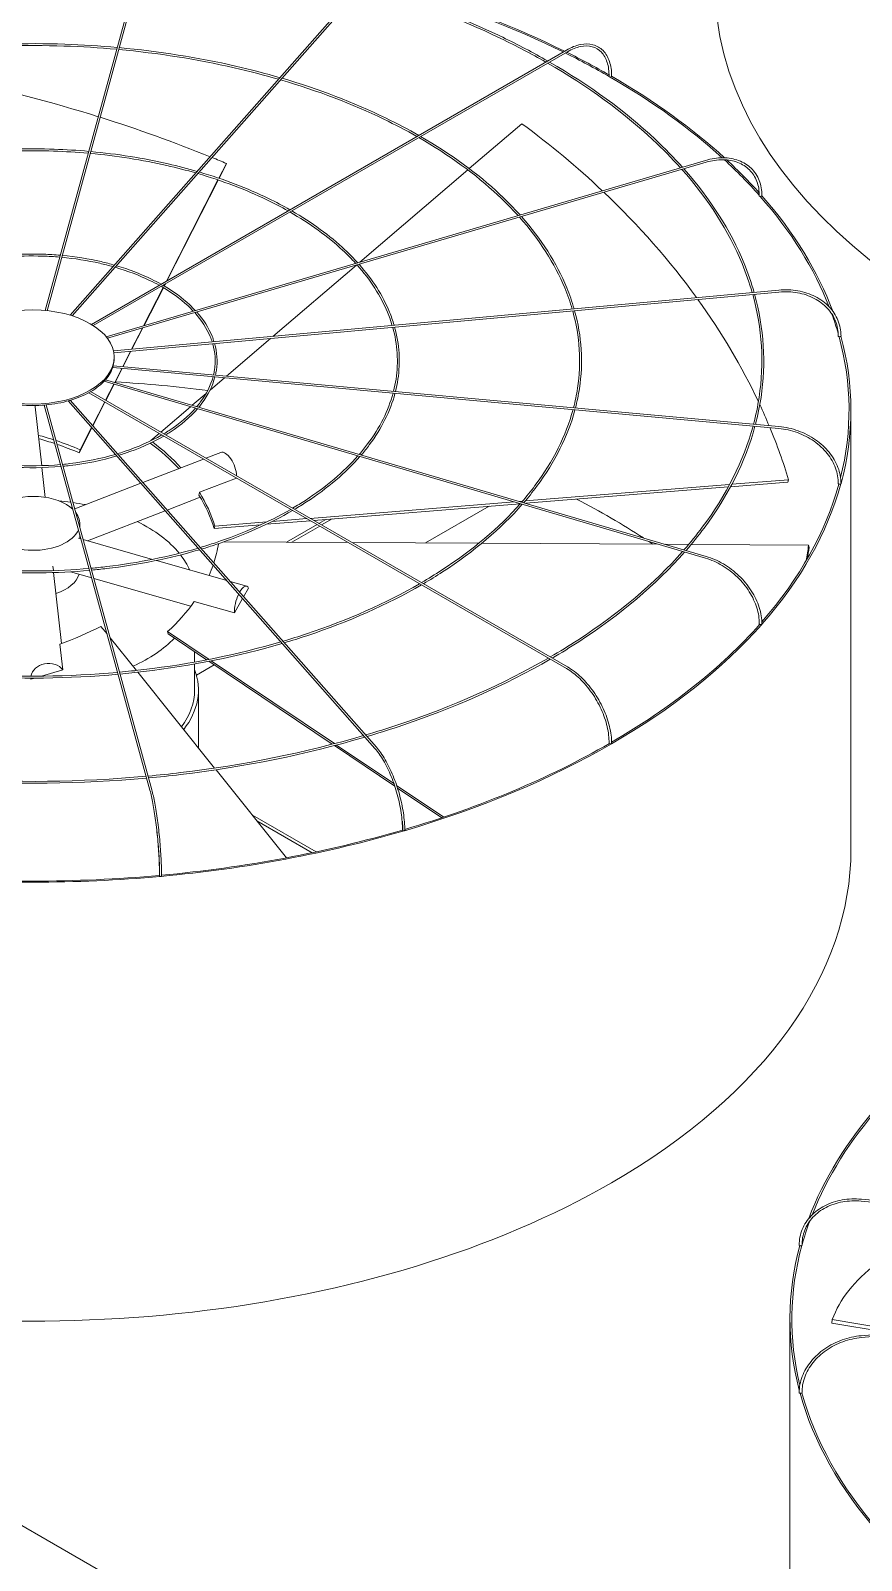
# Model space of a CAD drawing. Header units: millimetres. Extents: x -312439 to 477422, y -331570 to 212570.
# Drawn here: x 397458.5 to 397724.9, y 105008.1 to 105498.6 of the extents above; entities that cross this region are included whole.
import ezdxf

# ---------------------------------------------------------------- set-up
doc = ezdxf.new("R2010")
doc.units = ezdxf.units.MM

msp = doc.modelspace()

# ---------------------------------------------------------------- linework, layer by layer
at = {"color": 3, "linetype": 'Continuous', "lineweight": 0, "extrusion": (0, 0.816497, 0.57735)}
for p, q in [((398032.024, 104686.534), (396005.398, 105856.607)), ((397721.511, 105236.192), (397721.511, 105376.932)), ((397701.956, 104944.69), (397701.956, 105085.43))]:
    msp.add_line(p, q, dxfattribs=at)
at = {"color": 0, "linetype": 'Continuous', "lineweight": 0, "extrusion": (0, 0.816497, 0.57735)}
for p, q in [((397496.773, 105531.409), (397463.152, 105408.852)), ((397463.771, 105408.792), (397497.364, 105531.247)), ((397568.912, 105518.01), (397471.231, 105407.326)), ((397569.372, 105517.605), (397471.872, 105407.127)), ((397630.298, 105492.355), (397477.981, 105404.415)), ((397630.605, 105491.825), (397478.573, 105404.049)), ((397616.008, 105468.753), (397599.15, 105454.349)), ((397482.742, 105400.456), (397674.909, 105456.987)), ((397675.082, 105456.399), (397483.151, 105399.938)), ((397518.86, 105451.272), (397521.278, 105456.012)), ((397520.908, 105455.046), (397518.965, 105451.236)), ((397520.908, 105455.046), (397521.278, 105456.012)), ((397502.044, 105418.308), (397518.579, 105450.721)), ((397518.683, 105450.685), (397502.218, 105418.408)), ((397598.673, 105453.941), (397564.079, 105424.383)), ((397562.939, 105423.41), (397536.189, 105400.555)), ((397494.737, 105403.985), (397500.978, 105416.218)), ((397501.072, 105416.162), (397494.882, 105404.028)), ((397501.256, 105416.764), (397501.532, 105417.305)), ((397501.706, 105417.406), (397501.351, 105416.709)), ((397485.087, 105395.882), (397698.386, 105415.386)), ((397698.442, 105414.777), (397485.201, 105395.277)), ((397490.873, 105396.411), (397494.354, 105403.234)), ((397494.499, 105403.276), (397491.002, 105396.423)), ((397535.383, 105399.866), (397521.298, 105387.832)), ((397485, 105391.151), (397698.442, 105371.633)), ((397485.303, 105393.443), (397485.303, 105393.943)), ((397488.048, 105390.872), (397490.544, 105395.766)), ((397490.673, 105395.777), (397488.165, 105390.862)), ((397674.909, 105329.423), (397482.053, 105386.156)), ((397675.082, 105330.01), (397482.512, 105386.659)), ((397698.386, 105371.023), (397484.819, 105390.553)), ((397485.457, 105385.793), (397487.748, 105390.285)), ((397487.866, 105390.274), (397485.564, 105385.762)), ((397520.648, 105387.276), (397516.042, 105383.341)), ((397477.132, 105382.485), (397630.298, 105294.054)), ((397630.605, 105294.585), (397477.751, 105382.835)), ((397482.538, 105380.071), (397485.174, 105385.238)), ((397485.281, 105385.207), (397482.633, 105380.016)), ((397514.78, 105382.262), (397510.344, 105378.472)), ((397459.99, 105377.929), (397462.084, 105359.096)), ((397496.773, 105255.001), (397462.89, 105378.512)), ((397463.51, 105378.568), (397497.364, 105255.163)), ((397470.544, 105379.862), (397568.912, 105268.399)), ((397569.372, 105268.805), (397471.195, 105380.05)), ((397478.376, 105371.913), (397482.259, 105379.525)), ((397482.354, 105379.47), (397478.454, 105371.825)), ((397509.788, 105377.997), (397500.248, 105369.846)), ((397478.155, 105371.238), (397474.072, 105363.236)), ((397474.443, 105364.202), (397478.077, 105371.326)), ((397497.036, 105367.061), (397497.05, 105367.114)), ((397499.754, 105369.424), (397497.05, 105367.114)), ((397474.072, 105363.236), (397474.443, 105364.202)), ((397519.51, 105363.337), (397514.716, 105361.493)), ((397462.152, 105358.485), (397463.214, 105348.94)), ((397513.981, 105361.21), (397494.451, 105353.698)), ((397493.841, 105353.463), (397472.635, 105345.306)), ((397512.616, 105350.561), (397524.505, 105355.134)), ((397617.053, 105347.768), (397682.613, 105353.07)), ((397682.186, 105352.278), (397617.244, 105347.025)), ((397701.323, 105353.825), (397682.914, 105352.337)), ((397683.338, 105353.129), (397701.529, 105354.6)), ((397701.323, 105353.825), (397701.529, 105354.6)), ((397512.914, 105348.955), (397502.255, 105344.855)), ((397548.143, 105342.194), (397613.52, 105347.482)), ((397615.475, 105346.882), (397549.295, 105341.529)), ((397615.222, 105347.62), (397616.186, 105347.697)), ((397501.646, 105344.62), (397476.696, 105335.024)), ((397535.95, 105341.208), (397547.069, 105342.107)), ((397551.813, 105340.075), (397555.153, 105342.003)), ((397605.515, 105346.076), (397585.134, 105334.309)), ((397474.261, 105340.596), (397474.261, 105339.377)), ((397474.261, 105337.062), (397474.261, 105335.719)), ((397532.352, 105340.159), (397517.366, 105338.946)), ((397517.366, 105338.946), (397517.571, 105339.721)), ((397517.571, 105339.721), (397534.286, 105341.073)), ((397548.22, 105341.442), (397534.09, 105340.299)), ((397550.335, 105340.221), (397540.524, 105334.557)), ((397542.24, 105334.548), (397551.201, 105339.721)), ((397553.138, 105341.84), (397550.947, 105340.575)), ((397474.661, 105335.605), (397473.871, 105335.831)), ((397497.569, 105329.061), (397475.35, 105335.408)), ((397560.336, 105334.447), (397520.44, 105334.669)), ((397602.195, 105334.214), (397561.573, 105334.44)), ((397659.709, 105333.894), (397603.156, 105334.209)), ((397669.481, 105333.84), (397661.921, 105333.882)), ((397707.941, 105333.626), (397670.276, 105333.836)), ((397708.106, 105332.865), (397707.941, 105333.626)), ((397521.381, 105322.258), (397498.845, 105328.696)), ((397465.827, 105325.431), (397465.671, 105326.835)), ((397468.423, 105302.086), (397465.895, 105324.821)), ((397478.083, 105323.13), (397471.287, 105325.071)), ((397509.894, 105314.042), (397478.772, 105322.933)), ((397527.802, 105320.424), (397522.473, 105321.946)), ((397528.397, 105319.861), (397526.793, 105317.051)), ((397523.841, 105311.878), (397510.99, 105315.549)), ((397526.472, 105316.489), (397523.841, 105311.878)), ((397483.021, 105305.131), (397481.064, 105307.57)), ((397492.41, 105293.424), (397483.986, 105303.927)), ((397502.578, 105305.155), (397502.414, 105305.916)), ((397502.414, 105305.916), (397515.698, 105296.99)), ((397514.947, 105296.843), (397502.578, 105305.155)), ((397468.83, 105293.643), (397467.911, 105301.904)), ((397511.085, 105296.124), (397511.085, 105299.439)), ((397461.967, 105291.603), (397468.83, 105293.643)), ((397511.085, 105287.154), (397511.085, 105295.502)), ((397517.394, 105295.199), (397511.67, 105291.895)), ((397555.22, 105269.779), (397515.667, 105296.359)), ((397516.416, 105296.507), (397555.917, 105269.961)), ((397458.535, 105290.978), (397458.578, 105290.596)), ((397458.578, 105290.596), (397459.866, 105290.978)), ((397517.503, 105262.135), (397492.864, 105292.858)), ((397512.31, 105268.61), (397512.31, 105287.154)), ((397575.265, 105256.309), (397555.899, 105269.323)), ((397556.595, 105269.506), (397574.977, 105257.153)), ((397540.576, 105233.367), (397517.947, 105261.582)), ((397575.864, 105256.557), (397590.956, 105246.415)), ((397590.31, 105246.199), (397576.138, 105255.722)), ((397550.024, 105235.266), (397529.592, 105247.062)), ((397531.085, 105245.2), (397548.756, 105234.998)), ((397938.049, 105103.775), (397724.809, 105123.275)), ((397724.865, 105123.884), (397938.164, 105104.38)), ((397724.809, 105080.131), (397938.25, 105099.649)), ((397938.431, 105099.051), (397724.865, 105079.521)), ((397715.361, 105084.172), (397715.525, 105085.318)), ((397732.216, 105081.366), (397715.361, 105084.172)), ((397715.525, 105085.318), (397731.913, 105082.589))]:
    msp.add_line(p, q, dxfattribs=at)
at = {"color": 3, "linetype": 'Continuous', "lineweight": 0}
for centre, start_param, end_param in [((397940.06, 105513.767), 0, 2.3561945), ((397459.285, 105236.192), 0, 2.3561945), ((397459.285, 105236.192), 2.3561945, 3.1415927)]:
    msp.add_ellipse(centre, major_axis=(-262.225, 0), ratio=0.5773503, start_param=start_param, end_param=end_param, dxfattribs=at)
at = {"color": 0, "linetype": 'Continuous', "lineweight": 0}
for centre, major_axis, ratio, start_param, end_param in [((397459.285, 105376.932), (-261.613, 0), 0.5773503, 4.0051997, 4.2408431), ((397459.285, 105376.932), (-262.225, 0), 0.5773503, 4.0050166, 4.2406095), ((397459.285, 105376.932), (-261.613, 0), 0.5773503, 3.9286416, 4.0018792), ((397459.285, 105376.932), (-262.225, 0), 0.5773503, 3.9309746, 4.001704), ((397459.656, 105335.216), (-236.033, 90.421), 0.5343599, 4.8289255, 5.0170065), ((397644.274, 105483.86), (0.306, -0.004), 0.5683066, 3.1415927, 3.9346429), ((397644.274, 105483.86), (0.306, -0.004), 0.5683066, 3.9346429, 5.5054392), ((397459.285, 105376.932), (-261.613, 0), 0.5773503, 3.7066773, 3.9265771), ((397644.49, 105483.985), (-0.306, 0), 0.5773503, 1.8326303, 3.1415927), ((397459.285, 105376.932), (-262.225, 0), 0.5773503, 3.705131, 3.9265633), ((397459.656, 105335.216), (-236.033, 90.421), 0.5343599, 4.6778989, 4.8264893), ((397459.491, 105335.024), (244.29, -64.884), 0.7560981, 0.9482496, 1.0897919), ((397459.656, 105335.216), (-236.033, 90.421), 0.5343599, 4.655659, 4.6753292), ((397459.285, 105376.932), (-261.613, 0), 0.5773503, 3.6151503, 3.7017035), ((397459.285, 105376.932), (-262.225, 0), 0.5773503, 3.6198551, 3.6998544), ((397459.491, 105335.024), (244.29, -64.884), 0.7560981, 0.7473423, 0.9452164), ((397692.412, 105445.607), (-0.306, 0.005), 0.5715189, 0, 0.4809344), ((397692.412, 105445.607), (-0.306, 0.005), 0.5715189, 0.4809344, 2.0517307), ((397459.285, 105376.932), (-261.613, 0), 0.5773503, 3.3623861, 3.6122993), ((397692.685, 105445.687), (-0.306, 0), 0.5773503, 1.5184711, 3.1415927), ((397459.285, 105376.932), (-262.225, 0), 0.5773503, 3.3525846, 3.6125039), ((397459.491, 105335.024), (244.29, -64.884), 0.7560981, 0.5676523, 0.7441319), ((397459.285, 105376.932), (-261.613, 0), 0.5773503, 3.3053341, 3.3466211), ((397717.72, 105400.637), (-0.306, 0.006), 0.5752952, 0, 0.1678974), ((397717.72, 105400.637), (-0.306, 0.006), 0.5752952, 0.1678974, 1.7386937), ((397459.285, 105376.932), (-261.613, 0), 0.5773503, 2.9976529, 3.2980059), ((397718.023, 105400.664), (-0.306, 0), 0.5773503, 1.2043118, 3.1415927), ((397459.285, 105376.932), (-262.225, 0), 0.5773503, 2.9856485, 3.2984345), ((397459.177, 105393.443), (-26.126, 0), 0.5773503, 2.6739221, 2.9809447), ((397459.177, 105393.443), (-26.126, 0), 0.5773503, 2.9880814, 3.1415927), ((397459.177, 105393.443), (-26.126, 0), 0.5773503, 2.3597628, 2.6667854), ((397459.177, 105393.443), (-26.126, 0), 0.5773503, 2.0456036, 2.3526262), ((397459.285, 105235.692), (-261.613, 0), 0.5773503, 4.4965959, 4.611374), ((397459.177, 105393.443), (-26.126, 0), 0.5773503, 1.417285, 1.7243076), ((397454.496, 105377.318), (-5.494, -0.611), 0.8148193, 3.1415927, 3.239858), ((397459.177, 105393.443), (-26.126, 0), 0.5773503, 1.7314443, 2.0384669), ((397459.491, 105335.024), (244.29, -64.884), 0.7560981, 0.5274276, 0.562586), ((397459.656, 105335.216), (56.639, -21.698), 0.5343599, 1.6636456, 1.7494756), ((397459.285, 105334.249), (-56.639, 21.698), 0.5343599, 4.7930664, 4.8825345), ((397459.656, 105335.216), (56.639, -21.698), 0.5343599, 1.5140664, 1.6514841), ((397459.491, 105335.024), (58.621, -15.57), 0.7560981, 1.0889957, 1.0897919), ((397459.491, 105335.024), (58.621, -15.57), 0.7560981, 0.8588781, 1.0770864), ((397459.491, 105335.024), (244.29, -64.884), 0.7560981, 0.4379774, 0.5241031), ((397459.285, 105334.249), (-56.639, 21.698), 0.5343599, 4.655659, 4.78086), ((397459.285, 105334.249), (58.621, -15.57), 0.7560981, 0.8715668, 1.0888975), ((397521.495, 105358.178), (-1.984, 5.159), 0.4527097, 4.0715694, 6.2831853), ((397459.285, 105376.932), (-261.613, 0), 0.5773503, 2.6753447, 2.9836943), ((397459.285, 105376.932), (-262.225, 0), 0.5773503, 2.6707914, 2.9843582), ((397717.72, 105353.353), (-0.306, 0.006), 0.5792658, 0, 1.4246091), ((397718.023, 105353.325), (-0.306, 0), 0.5773503, 0.8901525, 3.1415927), ((397459.285, 105340.596), (-14.976, 0), 0.5773503, 3.6916997, 5.4977871), ((397459.285, 105318.284), (-51.8, 0), 0.5773503, 4.4755897, 4.5522282), ((397459.285, 105318.284), (-51.8, 0), 0.5773503, 4.3841689, 4.46244), ((397459.285, 105334.249), (58.621, -15.57), 0.7560981, 0.4379774, 0.6726233), ((397459.491, 105335.024), (58.621, -15.57), 0.7560981, 0.4379774, 0.6748983), ((397459.285, 105235.692), (-261.613, 0), 0.5773503, 3.867145, 3.9833748), ((397459.285, 105340.596), (-14.976, 0), 0.5773503, 3.0357663, 3.5615783), ((397459.285, 105340.596), (-14.976, 0), 0.5773503, 0.1968015, 2.9056449), ((397459.285, 105318.284), (-51.8, 0), 0.5773503, 3.5810046, 4.0125195), ((397459.121, 105335.01), (59.282, 12.821), 0.7719474, 5.8595474, 5.99043), ((397459.285, 105235.692), (-261.613, 0), 0.5773503, 3.8494737, 3.8569689), ((397459.121, 105335.01), (247.048, 53.431), 0.7719474, 5.9775334, 6.0030301), ((397459.285, 105334.249), (247.048, 53.431), 0.7719474, 5.9850347, 6.0030301), ((397459.285, 105318.284), (-51.8, 0), 0.5773503, 3.3906549, 3.5616615), ((397459.121, 105335.01), (59.282, 12.821), 0.7719474, 5.7736505, 5.8452628), ((397459.285, 105325.689), (-14.976, 0), 0.5773503, 2.0838772, 2.9778132), ((397526.283, 105315.109), (1.518, 5.315), 0.3621096, 1.1204156, 2.3231422), ((397526.283, 105315.109), (1.518, 5.315), 0.3621096, 5.9116388, 7.2697762), ((397459.121, 105335.01), (59.282, 12.821), 0.7719474, 5.3512156, 5.5881365), ((397459.285, 105376.932), (-262.225, 0), 0.5773503, 2.0421116, 2.6702774), ((397459.285, 105376.932), (-261.613, 0), 0.5773503, 2.358999, 2.669365), ((397692.412, 105308.383), (-0.306, 0.005), 0.5830421, 0, 1.1094484), ((397692.685, 105308.303), (-0.306, 0), 0.5773503, 0.5759933, 3.1415927), ((397458.915, 105335.188), (-56.425, -22.248), 0.5660586, 1.5074553, 1.7443762), ((397459.285, 105318.284), (-51.8, 0), 0.5773503, 2.2375498, 2.6358707), ((397464.074, 105291.18), (5.494, 0.611), 0.8148193, 0.440938, 2.9148909), ((397459.285, 105287.154), (-53.025, 0), 0.5773503, 2.7158894, 3.3569527), ((397464.074, 105291.18), (5.494, 0.611), 0.8148193, 3.0505707, 3.1356266), ((397459.285, 105287.154), (-51.8, 0), 0.5773503, 2.7364581, 3.1415927), ((397459.285, 105376.932), (-261.613, 0), 0.5773503, 2.0437737, 2.355024), ((397644.274, 105270.129), (-0.306, 0.004), 0.5862544, 0, 0.7932918), ((397644.49, 105270.004), (-0.306, 0), 0.5773503, 0.261834, 3.1415927), ((397459.285, 105376.932), (-262.225, 0), 0.5773503, 1.7280308, 2.0415976), ((397459.285, 105376.932), (-261.613, 0), 0.5773503, 1.7289191, 2.0406845), ((397578.016, 105242.336), (-0.306, 0.003), 0.5885883, 0, 0.4763277), ((397578.155, 105242.179), (-0.306, 0), 0.5773503, 0, 3.1415927), ((397459.285, 105376.932), (-262.225, 0), 0.5773503, 1.4139544, 1.727034), ((397459.285, 105376.932), (-261.613, 0), 0.5773503, 1.41439, 1.726367), ((397500.126, 105227.725), (-0.306, 0.001), 0.5898153, 0, 0.1588369), ((397500.174, 105227.55), (-0.306, 0), 0.5773503, 0, 3.1415927), ((397964.182, 105085.43), (-262.225, 0), 0.5773503, 5.8129334, 6.0685314), ((397964.182, 105085.43), (-261.613, 0), 0.5773503, 5.8119417, 6.0598961), ((397964.182, 105085.43), (-261.613, 0), 0.5773503, 6.0736106, 6.1250005), ((397964.182, 105085.43), (-262.225, 0), 0.5773503, 6.126925, 6.4343205), ((397964.182, 105085.43), (-261.613, 0), 0.5773503, 6.1262297, 6.4235661), ((397705.228, 105109.162), (0.306, 0), 0.5773503, 3.1415927, 5.0788735), ((397705.53, 105109.135), (0.306, 0.006), 0.5752952, 4.5444916, 6.1152879), ((397705.53, 105109.135), (0.306, 0.006), 0.5752952, 6.1152879, 6.2831853), ((397964.346, 105043.892), (-250.189, 35.961), 0.3284711, 5.9728515, 6.2156373), ((397705.228, 105061.823), (0.306, 0), 0.5773503, 3.1415927, 5.3930328), ((397964.182, 105085.43), (-262.225, 0), 0.5773503, 0.15775, 0.4689102), ((397705.53, 105061.851), (0.306, 0.006), 0.5792658, 4.8585762, 6.2831853), ((397964.182, 105085.43), (-261.613, 0), 0.5773503, 0.1573017, 0.4645126)]:
    msp.add_ellipse(centre, major_axis=major_axis, ratio=ratio, start_param=start_param, end_param=end_param, dxfattribs=at)
msp.add_ellipse((397459.177, 105393.943), major_axis=(-26.126, 0), ratio=0.5773503, dxfattribs=at)
for points, knots in [([(397623.65, 105488.517), (397619.047, 105491.146), (397614.255, 105493.664), (397595.757, 105502.604), (397580.934, 105508.256), (397565.198, 105512.876)], [4.71777189, 4.71777189, 4.71777189, 4.71777189, 4.80086127, 4.80086127, 5.02732174, 5.02732174, 5.02732174, 5.02732174]), ([(397624.263, 105488.871), (397619.649, 105491.516), (397614.845, 105494.051), (397596.295, 105503.046), (397581.429, 105508.734), (397565.646, 105513.383)], [4.71590946, 4.71590946, 4.71590946, 4.71590946, 4.79913358, 4.79913358, 5.02600568, 5.02600568, 5.02600568, 5.02600568]), ([(397486.291, 105493.201), (397480.708, 105493.704), (397475.082, 105494.052), (397456.964, 105494.663), (397444.411, 105494.314), (397432.063, 105493.201)], [5.34296141, 5.34296141, 5.34296141, 5.34296141, 5.43938168, 5.43938168, 5.65261288, 5.65261288, 5.65261288, 5.65261288]), ([(397486.127, 105492.601), (397480.52, 105493.104), (397474.87, 105493.45), (397456.862, 105494.045), (397444.444, 105493.697), (397432.227, 105492.601)], [5.34359392, 5.34359392, 5.34359392, 5.34359392, 5.44060854, 5.44060854, 5.65198037, 5.65198037, 5.65198037, 5.65198037]), ([(397644.796, 105483.985), (397644.796, 105485.71), (397644.56, 105487.306), (397643.626, 105490.085), (397642.928, 105491.268), (397641.129, 105493.089), (397640.031, 105493.725), (397637.563, 105494.376), (397636.196, 105494.393), (397633.332, 105493.824), (397631.832, 105493.236), (397630.325, 105492.371), (397630.312, 105492.363), (397630.298, 105492.355)], [3.1415927, 3.1415927, 3.1415927, 3.1415927, 3.4557519, 3.4557519, 3.7699112, 3.7699112, 4.0826965, 4.0826965, 4.3954482, 4.3954482, 4.7096075, 4.7096075, 4.712389, 4.712389, 4.712389, 4.712389]), ([(397538.016, 105483.001), (397533.363, 105484.352), (397528.605, 105485.584), (397511.844, 105489.415), (397499.406, 105491.382), (397486.746, 105492.545)], [5.03177949, 5.03177949, 5.03177949, 5.03177949, 5.12085286, 5.12085286, 5.34001919, 5.34001919, 5.34001919, 5.34001919]), ([(397538.464, 105483.509), (397533.801, 105484.869), (397529.032, 105486.109), (397512.182, 105489.979), (397499.659, 105491.969), (397486.911, 105493.144)], [5.03001504, 5.03001504, 5.03001504, 5.03001504, 5.11913743, 5.11913743, 5.33939405, 5.33939405, 5.33939405, 5.33939405]), ([(397630.605, 105491.825), (397632.042, 105492.655), (397633.474, 105493.216), (397636.174, 105493.751), (397637.44, 105493.726), (397639.691, 105493.112), (397640.678, 105492.525), (397642.301, 105490.831), (397642.936, 105489.723), (397643.782, 105487.075), (397643.99, 105485.538), (397643.967, 105483.864)], [1.5707963, 1.5707963, 1.5707963, 1.5707963, 1.8880644, 1.8880644, 2.2053324, 2.2053324, 2.5226004, 2.5226004, 2.8398685, 2.8398685, 3.1571365, 3.1571365, 3.1571365, 3.1571365]), ([(397666.841, 105454.614), (397664.105, 105457.667), (397661.166, 105460.66), (397648.485, 105472.495), (397637.127, 105480.763), (397624.264, 105488.164)], [4.40451603, 4.40451603, 4.40451603, 4.40451603, 4.48100319, 4.48100319, 4.71406654, 4.71406654, 4.71406654, 4.71406654]), ([(397667.492, 105454.805), (397664.76, 105457.867), (397661.825, 105460.868), (397649.136, 105472.764), (397637.76, 105481.078), (397624.877, 105488.518)], [4.40270972, 4.40270972, 4.40270972, 4.40270972, 4.47899466, 4.47899466, 4.71221436, 4.71221436, 4.71221436, 4.71221436]), ([(397582.326, 105464.658), (397578.933, 105466.589), (397575.404, 105468.439), (397561.595, 105475.109), (397550.473, 105479.348), (397538.666, 105482.812)], [4.7196458, 4.7196458, 4.7196458, 4.7196458, 4.80114658, 4.80114658, 5.02763075, 5.02763075, 5.02763075, 5.02763075]), ([(397582.94, 105465.013), (397579.536, 105466.96), (397575.994, 105468.826), (397562.134, 105475.552), (397550.968, 105479.825), (397539.113, 105483.319)], [4.71715813, 4.71715813, 4.71715813, 4.71715813, 4.79884427, 4.79884427, 5.02587671, 5.02587671, 5.02587671, 5.02587671]), ([(397615.425, 105439.488), (397613.419, 105441.728), (397611.269, 105443.924), (397601.793, 105452.814), (397593.241, 105459.066), (397583.554, 105464.66)], [4.40429576, 4.40429576, 4.40429576, 4.40429576, 4.47865981, 4.47865981, 4.7122362, 4.7122362, 4.7122362, 4.7122362]), ([(397477.152, 105459.884), (397473.478, 105460.213), (397469.778, 105460.44), (397457.768, 105460.848), (397449.418, 105460.619), (397441.203, 105459.884)], [5.34408303, 5.34408303, 5.34408303, 5.34408303, 5.43906993, 5.43906993, 5.65149126, 5.65149126, 5.65149126, 5.65149126]), ([(397476.987, 105459.284), (397473.29, 105459.612), (397469.566, 105459.839), (397457.665, 105460.23), (397449.451, 105460.002), (397441.367, 105459.284)], [5.34503474, 5.34503474, 5.34503474, 5.34503474, 5.44090812, 5.44090812, 5.65053954, 5.65053954, 5.65053954, 5.65053954]), ([(397511.939, 105453.453), (397508.898, 105454.336), (397505.79, 105455.143), (397494.626, 105457.711), (397486.274, 105459.04), (397477.771, 105459.828)], [5.03173968, 5.03173968, 5.03173968, 5.03173968, 5.11870396, 5.11870396, 5.33874043, 5.33874043, 5.33874043, 5.33874043]), ([(397614.774, 105439.297), (397612.764, 105441.528), (397610.609, 105443.716), (397601.142, 105452.544), (397592.607, 105458.751), (397582.941, 105464.306)], [4.40671458, 4.40671458, 4.40671458, 4.40671458, 4.48133637, 4.48133637, 4.71470569, 4.71470569, 4.71470569, 4.71470569]), ([(397511.491, 105452.945), (397508.46, 105453.82), (397505.362, 105454.618), (397494.288, 105457.146), (397486.021, 105458.453), (397477.607, 105459.228)], [5.03439168, 5.03439168, 5.03439168, 5.03439168, 5.12127422, 5.12127422, 5.3396756, 5.3396756, 5.3396756, 5.3396756]), ([(397692.991, 105445.687), (397692.991, 105447.419), (397692.692, 105449.069), (397691.516, 105452.039), (397690.64, 105453.358), (397688.399, 105455.525), (397687.035, 105456.372), (397683.964, 105457.514), (397682.257, 105457.808), (397678.669, 105457.821), (397676.788, 105457.54), (397674.909, 105456.987)], [4.712389, 4.712389, 4.712389, 4.712389, 5.0265482, 5.0265482, 5.3407075, 5.3407075, 5.6548668, 5.6548668, 5.969026, 5.969026, 6.2831853, 6.2831853, 6.2831853, 6.2831853]), ([(397675.082, 105456.399), (397676.898, 105456.934), (397678.71, 105457.2), (397682.145, 105457.177), (397683.766, 105456.888), (397686.659, 105455.787), (397687.93, 105454.978), (397690.004, 105452.919), (397690.808, 105451.671), (397691.874, 105448.847), (397692.134, 105447.273), (397692.106, 105445.612)], [0, 0, 0, 0, 0.317268, 0.317268, 0.6345361, 0.6345361, 0.9518041, 0.9518041, 1.2690722, 1.2690722, 1.5863402, 1.5863402, 1.5863402, 1.5863402]), ([(397541.011, 105440.805), (397538.826, 105442.039), (397536.557, 105443.224), (397527.437, 105447.624), (397520.017, 105450.448), (397512.141, 105452.756)], [4.72327264, 4.72327264, 4.72327264, 4.72327264, 4.80171455, 4.80171455, 5.02817129, 5.02817129, 5.02817129, 5.02817129]), ([(397541.626, 105441.16), (397539.429, 105442.411), (397537.147, 105443.611), (397527.975, 105448.067), (397520.512, 105450.926), (397512.588, 105453.263)], [4.71952861, 4.71952861, 4.71952861, 4.71952861, 4.7982649, 4.7982649, 5.02554265, 5.02554265, 5.02554265, 5.02554265]), ([(397689.843, 105414.605), (397688.955, 105417.714), (397687.879, 105420.805), (397682.301, 105434.342), (397675.799, 105444.518), (397667.292, 105454.108)], [4.09036759, 4.09036759, 4.09036759, 4.09036759, 4.16055829, 4.16055829, 4.40029723, 4.40029723, 4.40029723, 4.40029723]), ([(397690.464, 105414.662), (397689.578, 105417.781), (397688.503, 105420.882), (397682.931, 105434.472), (397676.434, 105444.682), (397667.941, 105454.299)], [4.08953528, 4.08953528, 4.08953528, 4.08953528, 4.15944113, 4.15944113, 4.39851052, 4.39851052, 4.39851052, 4.39851052]), ([(397562.714, 105423.982), (397561.428, 105425.394), (397560.055, 105426.78), (397553.802, 105432.603), (397548.094, 105436.747), (397541.628, 105440.454)], [4.41096312, 4.41096312, 4.41096312, 4.41096312, 4.4820009, 4.4820009, 4.71586354, 4.71586354, 4.71586354, 4.71586354]), ([(397563.366, 105424.174), (397562.084, 105425.595), (397560.715, 105426.989), (397554.454, 105432.872), (397548.727, 105437.061), (397542.241, 105440.808)], [4.40730528, 4.40730528, 4.40730528, 4.40730528, 4.47799052, 4.47799052, 4.71216027, 4.71216027, 4.71216027, 4.71216027]), ([(397632.132, 105409.328), (397631.477, 105411.59), (397630.689, 105413.839), (397626.524, 105423.938), (397621.631, 105431.585), (397615.226, 105438.791)], [4.09258463, 4.09258463, 4.09258463, 4.09258463, 4.16074385, 4.16074385, 4.40108815, 4.40108815, 4.40108815, 4.40108815]), ([(397632.753, 105409.385), (397632.1, 105411.657), (397631.313, 105413.915), (397627.154, 105424.068), (397622.266, 105431.75), (397615.876, 105438.982)], [4.09145544, 4.09145544, 4.09145544, 4.09145544, 4.15925512, 4.15925512, 4.39870409, 4.39870409, 4.39870409, 4.39870409]), ([(397468.012, 105426.567), (397466.249, 105426.721), (397464.474, 105426.829), (397458.572, 105427.033), (397454.425, 105426.924), (397450.342, 105426.567)], [5.34742678, 5.34742678, 5.34742678, 5.34742678, 5.43812478, 5.43812478, 5.64814751, 5.64814751, 5.64814751, 5.64814751]), ([(397467.847, 105425.966), (397466.061, 105426.121), (397464.262, 105426.227), (397458.47, 105426.415), (397454.458, 105426.308), (397450.507, 105425.966)], [5.34934775, 5.34934775, 5.34934775, 5.34934775, 5.44178794, 5.44178794, 5.64622654, 5.64622654, 5.64622654, 5.64622654]), ([(397484.964, 105422.888), (397483.556, 105423.286), (397482.12, 105423.652), (397476.733, 105424.877), (397472.637, 105425.525), (397468.467, 105425.911)], [5.04221465, 5.04221465, 5.04221465, 5.04221465, 5.12251796, 5.12251796, 5.33864709, 5.33864709, 5.33864709, 5.33864709]), ([(397485.414, 105423.397), (397483.995, 105423.803), (397482.548, 105424.177), (397477.071, 105425.442), (397472.889, 105426.112), (397468.631, 105426.511)], [5.03687901, 5.03687901, 5.03687901, 5.03687901, 5.11739529, 5.11739529, 5.33679188, 5.33679188, 5.33679188, 5.33679188]), ([(397499.693, 105416.95), (397498.717, 105417.489), (397497.71, 105418.009), (397493.278, 105420.139), (397489.561, 105421.549), (397485.616, 105422.701)], [4.73414686, 4.73414686, 4.73414686, 4.73414686, 4.80339703, 4.80339703, 5.02979007, 5.02979007, 5.02979007, 5.02979007]), ([(397500.311, 105417.307), (397499.322, 105417.862), (397498.301, 105418.396), (397493.817, 105420.582), (397490.057, 105422.027), (397486.063, 105423.207)], [4.72658474, 4.72658474, 4.72658474, 4.72658474, 4.79652126, 4.79652126, 5.0245472, 5.0245472, 5.0245472, 5.0245472]), ([(397574.422, 105404.051), (397574.001, 105405.469), (397573.5, 105406.88), (397570.748, 105413.543), (397567.467, 105418.658), (397563.168, 105423.477)], [4.09685918, 4.09685918, 4.09685918, 4.09685918, 4.16111414, 4.16111414, 4.40251946, 4.40251946, 4.40251946, 4.40251946]), ([(397575.044, 105404.108), (397574.624, 105405.536), (397574.125, 105406.957), (397571.378, 105413.673), (397568.102, 105418.822), (397563.818, 105423.668)], [4.09510983, 4.09510983, 4.09510983, 4.09510983, 4.15888353, 4.15888353, 4.39893942, 4.39893942, 4.39893942, 4.39893942]), ([(397510.648, 105408.665), (397510.09, 105409.259), (397509.501, 105409.844), (397506.463, 105412.661), (397503.58, 105414.742), (397500.314, 105416.602)], [4.42373247, 4.42373247, 4.42373247, 4.42373247, 4.48397953, 4.48397953, 4.71933502, 4.71933502, 4.71933502, 4.71933502]), ([(397511.304, 105408.859), (397510.749, 105409.461), (397510.163, 105410.053), (397507.114, 105412.931), (397504.214, 105415.057), (397500.927, 105416.956)], [4.41624247, 4.41624247, 4.41624247, 4.41624247, 4.47598634, 4.47598634, 4.71193426, 4.71193426, 4.71193426, 4.71193426]), ([(397718.329, 105400.664), (397718.329, 105402.401), (397717.996, 105404.108), (397716.697, 105407.294), (397715.731, 105408.772), (397713.267, 105411.351), (397711.768, 105412.452), (397708.389, 105414.173), (397706.508, 105414.793), (397702.546, 105415.495), (397700.465, 105415.577), (397698.386, 105415.386)], [4.712389, 4.712389, 4.712389, 4.712389, 5.0265482, 5.0265482, 5.3407075, 5.3407075, 5.6548668, 5.6548668, 5.969026, 5.969026, 6.2831853, 6.2831853, 6.2831853, 6.2831853]), ([(397690.275, 105372.38), (397691.03, 105375.236), (397691.626, 105378.106), (397693.728, 105391.984), (397693.038, 105403.1), (397690.012, 105414.006)], [3.77541609, 3.77541609, 3.77541609, 3.77541609, 3.83978539, 3.83978539, 4.08585643, 4.08585643, 4.08585643, 4.08585643]), ([(397690.893, 105372.324), (397691.647, 105375.186), (397692.242, 105378.063), (397694.339, 105391.979), (397693.65, 105403.13), (397690.632, 105414.062)], [3.77616248, 3.77616248, 3.77616248, 3.77616248, 3.84020832, 3.84020832, 4.08505688, 4.08505688, 4.08505688, 4.08505688]), ([(397698.442, 105414.777), (397700.457, 105414.961), (397702.471, 105414.878), (397706.295, 105414.19), (397708.104, 105413.584), (397711.335, 105411.914), (397712.757, 105410.849), (397715.076, 105408.37), (397715.973, 105406.956), (397717.157, 105403.918), (397717.445, 105402.294), (397717.414, 105400.642)], [6.2831853, 6.2831853, 6.2831853, 6.2831853, 6.6004533, 6.6004533, 6.9177214, 6.9177214, 7.2349894, 7.2349894, 7.5522575, 7.5522575, 7.8695255, 7.8695255, 7.8695255, 7.8695255]), ([(397516.706, 105398.773), (397516.522, 105399.349), (397516.312, 105399.922), (397514.973, 105403.147), (397513.303, 105405.73), (397511.11, 105408.163)], [4.10975269, 4.10975269, 4.10975269, 4.10975269, 4.16221832, 4.16221832, 4.40682155, 4.40682155, 4.40682155, 4.40682155]), ([(397517.331, 105398.83), (397517.147, 105399.416), (397516.938, 105399.998), (397515.603, 105403.277), (397513.938, 105405.895), (397511.76, 105408.354)], [4.10592526, 4.10592526, 4.10592526, 4.10592526, 4.15777238, 4.15777238, 4.39963811, 4.39963811, 4.39963811, 4.39963811]), ([(397632.57, 105377.657), (397633.111, 105379.731), (397633.541, 105381.814), (397635.111, 105392.173), (397634.588, 105400.53), (397632.302, 105408.729)], [3.77736844, 3.77736844, 3.77736844, 3.77736844, 3.83971259, 3.83971259, 4.08656564, 4.08656564, 4.08656564, 4.08656564]), ([(397633.188, 105377.6), (397633.728, 105379.681), (397634.156, 105381.772), (397635.721, 105392.168), (397635.199, 105400.56), (397632.922, 105408.785)], [3.77834287, 3.77834287, 3.77834287, 3.77834287, 3.84027623, 3.84027623, 4.08549455, 4.08549455, 4.08549455, 4.08549455]), ([(397574.861, 105382.934), (397575.191, 105384.229), (397575.455, 105385.529), (397576.493, 105392.369), (397576.138, 105397.963), (397574.596, 105403.452)], [3.78111281, 3.78111281, 3.78111281, 3.78111281, 3.83956511, 3.83956511, 4.08781837, 4.08781837, 4.08781837, 4.08781837]), ([(397575.479, 105382.877), (397575.807, 105384.179), (397576.07, 105385.487), (397577.104, 105392.365), (397576.749, 105397.994), (397575.216, 105403.508)], [3.78251471, 3.78251471, 3.78251471, 3.78251471, 3.8404098, 3.8404098, 4.0861992, 4.0861992, 4.0861992, 4.0861992]), ([(397517.148, 105388.211), (397517.269, 105388.727), (397517.369, 105389.245), (397517.876, 105392.566), (397517.688, 105395.397), (397516.888, 105398.175)], [3.79241111, 3.79241111, 3.79241111, 3.79241111, 3.83910744, 3.83910744, 4.09159713, 4.09159713, 4.09159713, 4.09159713]), ([(397517.763, 105388.155), (397517.884, 105388.678), (397517.983, 105389.203), (397518.486, 105392.561), (397518.299, 105395.427), (397517.509, 105398.231)], [3.79485754, 3.79485754, 3.79485754, 3.79485754, 3.8407928, 3.8407928, 4.08828416, 4.08828416, 4.08828416, 4.08828416]), ([(397511.815, 105378.039), (397512.196, 105378.491), (397512.56, 105378.948), (397514.87, 105382.033), (397516.247, 105384.796), (397516.997, 105387.61)], [3.47410339, 3.47410339, 3.47410339, 3.47410339, 3.51894345, 3.51894345, 3.77424927, 3.77424927, 3.77424927, 3.77424927]), ([(397512.456, 105377.851), (397512.8, 105378.265), (397513.129, 105378.684), (397515.447, 105381.798), (397516.855, 105384.645), (397517.615, 105387.554)], [3.48078418, 3.48078418, 3.48078418, 3.48078418, 3.52099532, 3.52099532, 3.77722211, 3.77722211, 3.77722211, 3.77722211]), ([(397563.877, 105362.724), (397564.824, 105363.821), (397565.717, 105364.932), (397570.45, 105371.261), (397573.192, 105376.744), (397574.704, 105382.333)], [3.46491265, 3.46491265, 3.46491265, 3.46491265, 3.51947788, 3.51947788, 3.77207122, 3.77207122, 3.77207122, 3.77207122]), ([(397564.522, 105362.534), (397565.428, 105363.594), (397566.287, 105364.668), (397571.027, 105371.026), (397573.801, 105376.592), (397575.323, 105382.277)], [3.46836695, 3.46836695, 3.46836695, 3.46836695, 3.52050672, 3.52050672, 3.77360482, 3.77360482, 3.77360482, 3.77360482]), ([(397501.191, 105369.302), (397501.787, 105369.656), (397502.369, 105370.017), (397506.271, 105372.548), (397509.114, 105374.957), (397511.377, 105377.53)], [3.15594616, 3.15594616, 3.15594616, 3.15594616, 3.1998122, 3.1998122, 3.45718678, 3.45718678, 3.45718678, 3.45718678]), ([(397501.798, 105368.951), (397502.303, 105369.255), (397502.798, 105369.565), (397506.743, 105372.127), (397509.691, 105374.641), (397512.024, 105377.34)], [3.16311142, 3.16311142, 3.16311142, 3.16311142, 3.20013863, 3.20013863, 3.46418527, 3.46418527, 3.46418527, 3.46418527]), ([(397615.937, 105347.409), (397617.45, 105349.15), (397618.875, 105350.916), (397626.029, 105360.489), (397630.137, 105368.692), (397632.41, 105377.056)], [3.46185589, 3.46185589, 3.46185589, 3.46185589, 3.51965328, 3.51965328, 3.77134922, 3.77134922, 3.77134922, 3.77134922]), ([(397616.582, 105347.219), (397618.055, 105348.923), (397619.445, 105350.652), (397626.607, 105360.254), (397630.746, 105368.54), (397633.029, 105377)], [3.46418406, 3.46418406, 3.46418406, 3.46418406, 3.52033986, 3.52033986, 3.7723822, 3.7723822, 3.7723822, 3.7723822]), ([(397667.987, 105332.097), (397670.071, 105334.485), (397672.031, 105336.908), (397681.607, 105349.724), (397687.078, 105360.644), (397690.113, 105371.78)], [3.46025293, 3.46025293, 3.46025293, 3.46025293, 3.51974047, 3.51974047, 3.77090484, 3.77090484, 3.77090484, 3.77090484]), ([(397668.634, 105331.907), (397670.676, 105334.258), (397672.601, 105336.644), (397682.185, 105349.489), (397687.687, 105360.492), (397690.733, 105371.723)], [3.4620089, 3.4620089, 3.4620089, 3.4620089, 3.52025567, 3.52025567, 3.77168417, 3.77168417, 3.77168417, 3.77168417]), ([(397718.329, 105353.325), (397718.329, 105355.061), (397717.996, 105356.825), (397716.702, 105360.236), (397715.742, 105361.881), (397713.289, 105364.896), (397711.798, 105366.265), (397708.43, 105368.596), (397706.554, 105369.557), (397702.6, 105370.981), (397700.521, 105371.443), (397698.442, 105371.633)], [4.712389, 4.712389, 4.712389, 4.712389, 5.0265482, 5.0265482, 5.3407075, 5.3407075, 5.6548668, 5.6548668, 5.969026, 5.969026, 6.2831853, 6.2831853, 6.2831853, 6.2831853]), ([(397486.327, 105362.903), (397487.067, 105363.127), (397487.799, 105363.359), (397492.925, 105365.071), (397496.991, 105366.873), (397500.583, 105368.946)], [2.837842, 2.837842, 2.837842, 2.837842, 2.88061564, 2.88061564, 3.14113288, 3.14113288, 3.14113288, 3.14113288]), ([(397486.773, 105362.399), (397487.405, 105362.592), (397488.031, 105362.792), (397493.238, 105364.526), (397497.47, 105366.412), (397501.195, 105368.592)], [2.84298262, 2.84298262, 2.84298262, 2.84298262, 2.8793398, 2.8793398, 3.14846238, 3.14846238, 3.14846238, 3.14846238]), ([(397698.386, 105371.023), (397700.401, 105370.839), (397702.418, 105370.388), (397706.249, 105368.998), (397708.063, 105368.059), (397711.306, 105365.788), (397712.735, 105364.457), (397715.066, 105361.539), (397715.968, 105359.953), (397717.157, 105356.685), (397717.445, 105355.004), (397717.414, 105353.358)], [0, 0, 0, 0, 0.317268, 0.317268, 0.6345361, 0.6345361, 0.9518041, 0.9518041, 1.2690722, 1.2690722, 1.5863402, 1.5863402, 1.5863402, 1.5863402]), ([(397468.739, 105359.508), (397469.534, 105359.583), (397470.326, 105359.669), (397476.168, 105360.37), (397481.08, 105361.365), (397485.68, 105362.711)], [2.52003494, 2.52003494, 2.52003494, 2.52003494, 2.56128493, 2.56128493, 2.82541727, 2.82541727, 2.82541727, 2.82541727]), ([(397468.903, 105358.908), (397469.617, 105358.977), (397470.329, 105359.053), (397476.276, 105359.758), (397481.368, 105360.793), (397486.127, 105362.204)], [2.52186126, 2.52186126, 2.52186126, 2.52186126, 2.55867334, 2.55867334, 2.83065097, 2.83065097, 2.83065097, 2.83065097]), ([(397542.507, 105345.448), (397543.906, 105346.268), (397545.268, 105347.107), (397553.236, 105352.278), (397558.911, 105357.081), (397563.435, 105362.216)], [3.14877196, 3.14877196, 3.14877196, 3.14877196, 3.19991213, 3.19991213, 3.45646828, 3.45646828, 3.45646828, 3.45646828]), ([(397543.116, 105345.096), (397544.422, 105345.867), (397545.697, 105346.655), (397553.709, 105351.856), (397559.488, 105356.765), (397564.082, 105362.025)], [3.15241617, 3.15241617, 3.15241617, 3.15241617, 3.2000755, 3.2000755, 3.46000178, 3.46000178, 3.46000178, 3.46000178]), ([(397450.07, 105358.85), (397450.786, 105358.786), (397451.504, 105358.729), (397457.557, 105358.314), (397462.977, 105358.371), (397468.284, 105358.85)], [2.20116261, 2.20116261, 2.20116261, 2.20116261, 2.23802396, 2.23802396, 2.51122637, 2.51122637, 2.51122637, 2.51122637]), ([(397450.235, 105359.45), (397450.986, 105359.383), (397451.739, 105359.325), (397457.684, 105358.931), (397462.956, 105358.99), (397468.119, 105359.45)], [2.2030547, 2.2030547, 2.2030547, 2.2030547, 2.24193573, 2.24193573, 2.50933428, 2.50933428, 2.50933428, 2.50933428]), ([(397512.472, 105349.685), (397512.531, 105349.905), (397512.576, 105350.157), (397512.608, 105350.476), (397512.612, 105350.518), (397512.616, 105350.561)], [27.2141577, 27.2141577, 27.2141577, 27.2141577, 28.9150445, 28.9150445, 29.1719106, 29.1719106, 29.1719106, 29.1719106]), ([(397583.82, 105321.596), (397586.023, 105322.88), (397588.166, 105324.198), (397600.2, 105332.008), (397608.707, 105339.205), (397615.492, 105346.902)], [3.14637947, 3.14637947, 3.14637947, 3.14637947, 3.19994276, 3.19994276, 3.45622926, 3.45622926, 3.45622926, 3.45622926]), ([(397512.853, 105332.847), (397514.505, 105333.339), (397516.137, 105333.854), (397526.56, 105337.333), (397534.702, 105340.941), (397541.896, 105345.093)], [2.8326444, 2.8326444, 2.8326444, 2.8326444, 2.88031456, 2.88031456, 3.14136267, 3.14136267, 3.14136267, 3.14136267]), ([(397513.299, 105332.341), (397514.843, 105332.804), (397516.368, 105333.287), (397526.874, 105336.788), (397535.181, 105340.48), (397542.508, 105344.74)], [2.83524734, 2.83524734, 2.83524734, 2.83524734, 2.87967423, 2.87967423, 3.14504801, 3.14504801, 3.14504801, 3.14504801]), ([(397584.431, 105321.243), (397586.541, 105322.479), (397588.595, 105323.746), (397600.674, 105331.586), (397609.285, 105338.888), (397616.14, 105346.711)], [3.14882268, 3.14882268, 3.14882268, 3.14882268, 3.20005174, 3.20005174, 3.4585926, 3.4585926, 3.4585926, 3.4585926]), ([(397477.879, 105326.19), (397479.573, 105326.349), (397481.261, 105326.529), (397493.094, 105327.945), (397502.964, 105329.944), (397512.205, 105332.656)], [2.51666009, 2.51666009, 2.51666009, 2.51666009, 2.56064993, 2.56064993, 2.826424, 2.826424, 2.826424, 2.826424]), ([(397478.043, 105325.591), (397479.656, 105325.742), (397481.263, 105325.913), (397493.202, 105327.333), (397503.252, 105329.372), (397512.652, 105332.149)], [2.517588, 2.517588, 2.517588, 2.517588, 2.55933958, 2.55933958, 2.82905034, 2.82905034, 2.82905034, 2.82905034]), ([(397625.124, 105297.749), (397628.135, 105299.499), (397631.062, 105301.297), (397647.161, 105311.746), (397658.497, 105321.334), (397667.542, 105331.59)], [3.14512292, 3.14512292, 3.14512292, 3.14512292, 3.19995757, 3.19995757, 3.45603404, 3.45603404, 3.45603404, 3.45603404]), ([(397625.735, 105297.396), (397628.652, 105299.098), (397631.491, 105300.845), (397647.634, 105311.324), (397659.074, 105321.018), (397668.19, 105331.399)], [3.14696065, 3.14696065, 3.14696065, 3.14696065, 3.20003933, 3.20003933, 3.45780979, 3.45780979, 3.45780979, 3.45780979]), ([(397674.909, 105329.423), (397676.725, 105328.889), (397678.544, 105328.087), (397682.002, 105326.029), (397683.642, 105324.773), (397686.575, 105321.931), (397687.868, 105320.347), (397689.979, 105317.011), (397690.796, 105315.26), (397691.874, 105311.77), (397692.134, 105310.032), (397692.106, 105308.388)], [6.2831853, 6.2831853, 6.2831853, 6.2831853, 6.6004533, 6.6004533, 6.9177214, 6.9177214, 7.2349894, 7.2349894, 7.5522575, 7.5522575, 7.8695255, 7.8695255, 7.8695255, 7.8695255]), ([(397692.991, 105308.303), (397692.991, 105310.035), (397692.692, 105311.85), (397691.53, 105315.47), (397690.667, 105317.276), (397688.462, 105320.705), (397687.121, 105322.328), (397684.09, 105325.238), (397682.4, 105326.524), (397678.835, 105328.634), (397676.96, 105329.458), (397675.082, 105330.01)], [4.712389, 4.712389, 4.712389, 4.712389, 5.0265482, 5.0265482, 5.3407075, 5.3407075, 5.6548668, 5.6548668, 5.969026, 5.969026, 6.2831853, 6.2831853, 6.2831853, 6.2831853]), ([(397440.93, 105325.533), (397442.433, 105325.397), (397443.94, 105325.277), (397456.071, 105324.453), (397466.861, 105324.574), (397477.424, 105325.533)], [2.20014358, 2.20014358, 2.20014358, 2.20014358, 2.23901367, 2.23901367, 2.5122454, 2.5122454, 2.5122454, 2.5122454]), ([(397441.095, 105326.133), (397442.632, 105325.995), (397444.175, 105325.874), (397456.198, 105325.07), (397466.839, 105325.193), (397477.259, 105326.133)], [2.20108803, 2.20108803, 2.20108803, 2.20108803, 2.24097619, 2.24097619, 2.51130095, 2.51130095, 2.51130095, 2.51130095]), ([(397539.378, 105302.791), (397541.942, 105303.552), (397544.474, 105304.349), (397560.195, 105309.595), (397572.413, 105315.009), (397583.209, 105321.241)], [2.8309089, 2.8309089, 2.8309089, 2.8309089, 2.8802112, 2.8802112, 3.14143931, 3.14143931, 3.14143931, 3.14143931]), ([(397539.824, 105302.285), (397542.28, 105303.017), (397544.705, 105303.782), (397560.509, 105309.05), (397572.892, 105314.548), (397583.822, 105320.888)], [2.8326515, 2.8326515, 2.8326515, 2.8326515, 2.87978381, 2.87978381, 3.14390081, 3.14390081, 3.14390081, 3.14390081]), ([(397487.019, 105292.873), (397489.612, 105293.114), (397492.195, 105293.388), (397510.02, 105295.52), (397524.848, 105298.523), (397538.73, 105302.6)], [2.51553267, 2.51553267, 2.51553267, 2.51553267, 2.56043494, 2.56043494, 2.82676017, 2.82676017, 2.82676017, 2.82676017]), ([(397487.183, 105292.274), (397489.695, 105292.508), (397492.197, 105292.773), (397510.128, 105294.908), (397525.136, 105297.952), (397539.177, 105302.093)], [2.51615458, 2.51615458, 2.51615458, 2.51615458, 2.55956039, 2.55956039, 2.82851318, 2.82851318, 2.82851318, 2.82851318]), ([(397565.894, 105272.745), (397569.374, 105273.775), (397572.808, 105274.855), (397593.826, 105281.867), (397610.116, 105289.086), (397624.513, 105297.395)], [2.83000203, 2.83000203, 2.83000203, 2.83000203, 2.88015896, 2.88015896, 3.14141755, 3.14141755, 3.14141755, 3.14141755]), ([(397566.341, 105272.238), (397569.711, 105273.239), (397573.04, 105274.288), (397594.139, 105281.322), (397610.595, 105288.624), (397625.125, 105297.041)], [2.83131179, 2.83131179, 2.83131179, 2.83131179, 2.87983823, 2.87983823, 3.14326557, 3.14326557, 3.14326557, 3.14326557]), ([(397630.298, 105294.054), (397631.736, 105293.224), (397633.179, 105292.125), (397635.926, 105289.498), (397637.229, 105287.97), (397639.562, 105284.641), (397640.591, 105282.839), (397642.272, 105279.144), (397642.923, 105277.252), (397643.782, 105273.569), (397643.99, 105271.78), (397643.967, 105270.133)], [1.5707963, 1.5707963, 1.5707963, 1.5707963, 1.8880644, 1.8880644, 2.2053324, 2.2053324, 2.5226004, 2.5226004, 2.8398685, 2.8398685, 3.1571365, 3.1571365, 3.1571365, 3.1571365]), ([(397644.796, 105270.004), (397644.796, 105271.729), (397644.56, 105273.585), (397643.641, 105277.38), (397642.959, 105279.319), (397641.215, 105283.098), (397640.154, 105284.936), (397637.753, 105288.336), (397636.415, 105289.897), (397633.587, 105292.59), (397632.099, 105293.722), (397630.605, 105294.585)], [3.1415927, 3.1415927, 3.1415927, 3.1415927, 3.4557519, 3.4557519, 3.7699112, 3.7699112, 4.0840704, 4.0840704, 4.3982297, 4.3982297, 4.712389, 4.712389, 4.712389, 4.712389]), ([(397431.79, 105292.217), (397434.08, 105292.008), (397436.376, 105291.826), (397454.584, 105290.592), (397470.744, 105290.776), (397486.564, 105292.217)], [2.19980176, 2.19980176, 2.19980176, 2.19980176, 2.23934285, 2.23934285, 2.51258722, 2.51258722, 2.51258722, 2.51258722]), ([(397431.955, 105292.817), (397434.279, 105292.606), (397436.611, 105292.422), (397454.711, 105291.209), (397470.722, 105291.395), (397486.399, 105292.817)], [2.20043103, 2.20043103, 2.20043103, 2.20043103, 2.24065263, 2.24065263, 2.51195795, 2.51195795, 2.51195795, 2.51195795]), ([(397496.155, 105259.568), (397499.648, 105259.891), (397503.128, 105260.259), (397526.943, 105263.106), (397546.727, 105267.113), (397565.246, 105272.554)], [2.51495522, 2.51495522, 2.51495522, 2.51495522, 2.56032682, 2.56032682, 2.8268898, 2.8268898, 2.8268898, 2.8268898]), ([(397496.32, 105258.968), (397499.731, 105259.284), (397503.131, 105259.644), (397527.051, 105262.494), (397547.014, 105266.541), (397565.694, 105272.047)], [2.51542291, 2.51542291, 2.51542291, 2.51542291, 2.55967055, 2.55967055, 2.82820543, 2.82820543, 2.82820543, 2.82820543]), ([(397568.912, 105268.399), (397569.827, 105267.364), (397570.747, 105266.059), (397572.508, 105263.033), (397573.348, 105261.309), (397574.853, 105257.623), (397575.518, 105255.662), (397576.605, 105251.702), (397577.027, 105249.703), (397577.586, 105245.871), (397577.722, 105244.038), (397577.71, 105242.368), (397577.71, 105242.353), (397577.71, 105242.339)], [6.2831853, 6.2831853, 6.2831853, 6.2831853, 6.5978301, 6.5978301, 6.9149527, 6.9149527, 7.2322207, 7.2322207, 7.5494887, 7.5494887, 7.8667568, 7.8667568, 7.8695255, 7.8695255, 7.8695255, 7.8695255]), ([(397578.462, 105242.179), (397578.462, 105243.894), (397578.311, 105245.775), (397577.723, 105249.691), (397577.287, 105251.726), (397576.171, 105255.753), (397575.492, 105257.744), (397573.955, 105261.494), (397573.098, 105263.251), (397571.286, 105266.362), (397570.332, 105267.716), (397569.372, 105268.805)], [4.712389, 4.712389, 4.712389, 4.712389, 5.0265482, 5.0265482, 5.3407075, 5.3407075, 5.6548668, 5.6548668, 5.969026, 5.969026, 6.2831853, 6.2831853, 6.2831853, 6.2831853]), ([(397422.654, 105258.911), (397425.729, 105258.631), (397428.813, 105258.386), (397453.095, 105256.743), (397474.625, 105256.99), (397495.7, 105258.911)], [2.19964371, 2.19964371, 2.19964371, 2.19964371, 2.23950729, 2.23950729, 2.51274527, 2.51274527, 2.51274527, 2.51274527]), ([(397422.818, 105259.511), (397425.928, 105259.228), (397429.047, 105258.982), (397453.222, 105257.36), (397474.604, 105257.609), (397495.536, 105259.511)], [2.20011555, 2.20011555, 2.20011555, 2.20011555, 2.24049017, 2.24049017, 2.51227343, 2.51227343, 2.51227343, 2.51227343]), ([(397496.773, 105255.001), (397497.091, 105253.84), (397497.411, 105252.41), (397498.022, 105249.144), (397498.313, 105247.307), (397498.833, 105243.418), (397499.063, 105241.367), (397499.439, 105237.258), (397499.584, 105235.199), (397499.777, 105231.282), (397499.825, 105229.423), (397499.82, 105227.747), (397499.82, 105227.736), (397499.82, 105227.726)], [6.2831853, 6.2831853, 6.2831853, 6.2831853, 6.5984522, 6.5984522, 6.9157202, 6.9157202, 7.2329883, 7.2329883, 7.5502563, 7.5502563, 7.8675244, 7.8675244, 7.8695255, 7.8695255, 7.8695255, 7.8695255]), ([(397500.48, 105227.55), (397500.48, 105229.254), (397500.429, 105231.144), (397500.227, 105235.114), (397500.078, 105237.194), (397499.694, 105241.343), (397499.461, 105243.411), (397498.934, 105247.333), (397498.64, 105249.188), (397498.019, 105252.504), (397497.692, 105253.966), (397497.364, 105255.163)], [4.712389, 4.712389, 4.712389, 4.712389, 5.0265482, 5.0265482, 5.3407075, 5.3407075, 5.6548668, 5.6548668, 5.969026, 5.969026, 6.2831853, 6.2831853, 6.2831853, 6.2831853]), ([(397499.868, 105227.55), (397499.868, 105229.241), (397499.817, 105231.122), (397499.616, 105235.074), (397499.467, 105237.146), (397499.152, 105240.561), (397499.009, 105241.908), (397498.852, 105243.223)], [4.71238898, 4.71238898, 4.71238898, 4.71238898, 5.02654825, 5.02654825, 5.34070751, 5.34070751, 5.54584713, 5.54584713, 5.54584713, 5.54584713]), ([(397704.921, 105109.162), (397704.921, 105110.899), (397705.254, 105112.606), (397706.553, 105115.793), (397707.519, 105117.27), (397709.984, 105119.849), (397711.482, 105120.95), (397714.862, 105122.671), (397716.743, 105123.291), (397720.705, 105123.993), (397722.785, 105124.075), (397724.865, 105123.884)], [4.712389, 4.712389, 4.712389, 4.712389, 5.0265482, 5.0265482, 5.3407075, 5.3407075, 5.6548668, 5.6548668, 5.969026, 5.969026, 6.2831853, 6.2831853, 6.2831853, 6.2831853]), ([(397724.809, 105123.275), (397722.793, 105123.459), (397720.779, 105123.376), (397716.955, 105122.688), (397715.147, 105122.082), (397711.915, 105120.412), (397710.493, 105119.347), (397708.174, 105116.868), (397707.278, 105115.455), (397706.093, 105112.416), (397705.805, 105110.792), (397705.836, 105109.14)], [6.2831853, 6.2831853, 6.2831853, 6.2831853, 6.6004533, 6.6004533, 6.9177214, 6.9177214, 7.2349894, 7.2349894, 7.5522575, 7.5522575, 7.8695255, 7.8695255, 7.8695255, 7.8695255]), ([(397704.921, 105061.823), (397704.921, 105063.559), (397705.254, 105065.323), (397706.548, 105068.734), (397707.509, 105070.379), (397709.961, 105073.394), (397711.453, 105074.763), (397714.82, 105077.094), (397716.696, 105078.055), (397720.651, 105079.479), (397722.729, 105079.941), (397724.809, 105080.131)], [4.712389, 4.712389, 4.712389, 4.712389, 5.0265482, 5.0265482, 5.3407075, 5.3407075, 5.6548668, 5.6548668, 5.969026, 5.969026, 6.2831853, 6.2831853, 6.2831853, 6.2831853]), ([(397724.865, 105079.521), (397722.849, 105079.337), (397720.833, 105078.886), (397717.002, 105077.496), (397715.188, 105076.557), (397711.944, 105074.286), (397710.515, 105072.955), (397708.184, 105070.037), (397707.283, 105068.451), (397706.093, 105065.183), (397705.805, 105063.502), (397705.836, 105061.856)], [0, 0, 0, 0, 0.317268, 0.317268, 0.6345361, 0.6345361, 0.9518041, 0.9518041, 1.2690722, 1.2690722, 1.5863402, 1.5863402, 1.5863402, 1.5863402])]:
    msp.add_open_spline(points, degree=3, knots=knots, dxfattribs=at)
msp.add_open_spline([(397577.849, 105242.179), (397577.849, 105243.119), (397577.803, 105244.113), (397577.711, 105245.146)], degree=3, dxfattribs=at)

doc.saveas('drawing.dxf')
